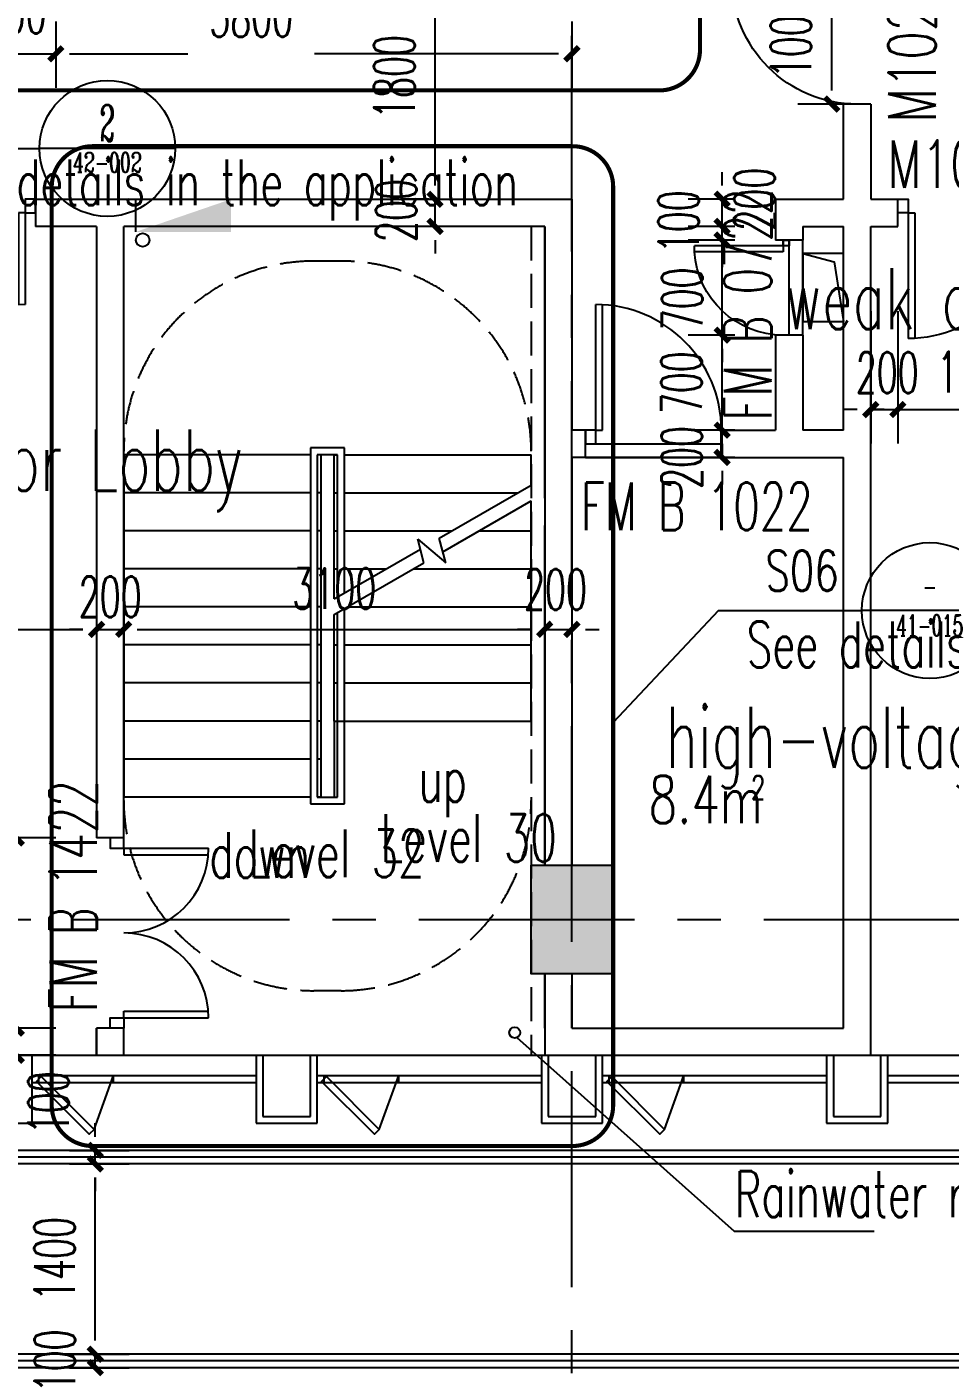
# Model space of a CAD drawing. Extents: x 824790 to 994147, y 4290613 to 4374713.
# Drawn here: x 889897 to 896695, y 4318671 to 4328564 of the extents above; entities that cross this region are included whole.
import ezdxf
from ezdxf.enums import TextEntityAlignment as Align

# ---------------------------------------------------------------- set-up
doc = ezdxf.new("R2010")
doc.units = 0
doc.header["$LTSCALE"] = 1000
doc.header["$MEASUREMENT"] = 0
for name, pattern in [('ACAD_ISO08W100', [36, 24, -3, 6, -3]), ('CENTER', [50.8, 31.75, -6.35, 6.35, -6.35]), ('DASH', [0.35, 0.25, -0.1]), ('DASHED', [0.75, 0.5, -0.25]), ('DOTE', [2.42, 2, -0.2, 0.02, -0.2]), ('HIDDEN', [0.375, 0.25, -0.125])]:
    doc.linetypes.add(name, pattern=pattern)
doc.layers.get('0').update_dxf_attribs({"color": 255, "linetype": 'CONTINUOUS'})
doc.layers.add('0-消防箱', color=7, linetype='CONTINUOUS', lineweight=25)
doc.layers.add('A-PUB_TEXT', color=7, linetype='CONTINUOUS', lineweight=5)
for name, color, linetype in [('A-AREA-TEXT', 6, 'CONTINUOUS'), ('A-DIM', 201, 'CONTINUOUS'), ('A-DOTE', 8, 'ACAD_ISO08W100'), ('A-FIN-GRAN', 34, 'CONTINUOUS'), ('A-LINE', 254, 'CONTINUOUS'), ('A-NOTE', 150, 'CONTINUOUS'), ('A-TEXT-CN', 31, 'CONTINUOUS'), ('A-WALL', 2, 'CONTINUOUS'), ('A-WINDOW', 4, 'CONTINUOUS'), ('A-WINDOW-TEXT', 93, 'CONTINUOUS'), ('CONCRET', 1, 'CONTINUOUS'), ('DIM_SYMB', 3, 'CONTINUOUS'), ('DOTE', 17, 'DOTE'), ('fa-1', 163, 'CONTINUOUS'), ('HATCH-F252', 252, 'CONTINUOUS'), ('PUB_TEXT', 7, 'CONTINUOUS'), ('S-COLUMN', 1, 'CONTINUOUS'), ('stair', 30, 'CONTINUOUS'), ('WINDOW', 4, 'CONTINUOUS'), ('交通流线', 40, 'DASHED'), ('立管', 7, 'CONTINUOUS'), ('管井', 6, 'CONTINUOUS')]:
    doc.layers.add(name, color=color, linetype=linetype)
doc.styles.add('_HZTXT', font='tjromans.shx', dxfattribs={"width": 0.7, "bigfont": 'tjhztxt.shx'})
doc.styles.add('_TCH_DIM', font='SIMPLEX', dxfattribs={"bigfont": 'GBCBIG'})
doc.styles.add('_TCH_LABEL', font='COMPLEX.shx', dxfattribs={"width": 0.6, "bigfont": 'GBCBIG.shx'})
doc.styles.add('DIM_FONT', font='SIMPLEX.shx', dxfattribs={"width": 0.6, "bigfont": 'GBCBIG.shx'})
doc.styles.add('PRC-S', font='TJROMANS.shx', dxfattribs={"width": 0.7, "bigfont": 'hztxt.shx'})
doc.styles.add('TONGJI-FONT', font='simplex.shx')
doc.dimstyles.new('DIMN', dxfattribs={"dimtxt": 300, "dimasz": 100, "dimexe": 250, "dimexo": 300, "dimgap": 150, "dimtad": 1, "dimdec": 0, "dimtxsty": 'DIM_FONT', "dimblk": 'h-_ArchTick', "dimcen": 2.5, "dimclrt": 7, "dimazin": 2, "dimtfac": 1, "dimtdec": 0, "dimtix": 1, "dimtmove": 2, "dimatfit": 3, "dimarcsym": 0})

# ---------------------------------------------------------------- blocks, each defined once
blk = doc.blocks.new('h-wrt')
at = {"layer": 'A-DOTE', "linetype": 'CENTER', "ltscale": 0.05}
for p, q in [((-2546728.9, -1784214.6), (-2546728.9, -1744636.2)), ((-2603736, -1776429), (-2535091.1, -1776429))]:
    blk.add_line(p, q, dxfattribs=at)
blk = doc.blocks.new('h-srgr')
at = {"layer": 'A-LINE', "color": 1}
for p, q in [((602310.9, 4320295.4), (583310.9, 4320295.4)), ((602310.9, 4318695.4), (583310.9, 4318695.4))]:
    blk.add_line(p, q, dxfattribs=at)
at = {"layer": 'fa-1'}
for p, q in [((602310.9, 4320245.4), (583260.9, 4320245.4)), ((602310.9, 4320195.4), (583210.9, 4320195.4)), ((602310.9, 4318795.4), (583210.9, 4318795.4)), ((602310.9, 4318745.4), (583260.9, 4318745.4))]:
    blk.add_line(p, q, dxfattribs=at)
blk = doc.blocks.new('h-D10')
for p, q in [((75, 0), (75, 925)), ((125, 0), (125, 923.64766)), ((75, 0), (125, 0))]:
    blk.add_line(p, q)
blk.add_lwpolyline([(75, 0), (0, 0), (0, -100), (75, -100)], close=True)
blk.add_arc((75, 0), 925, 0, 90)
blk = doc.blocks.new('h-ewryer')
at = {"layer": 'A-WINDOW', "ltscale": 0.5}
blk.add_line((366377.9, 243878.3), (366234.5, 243482.1), dxfattribs=at)
at = {"layer": 'A-WINDOW'}
for p, q in [((366234.5, 243532.1), (366234.5, 243482.1)), ((366784.5, 243532.1), (366784.5, 243482.1))]:
    blk.add_line(p, q, dxfattribs=at)
at = {"layer": 'A-WINDOW', "ltscale": 0.5}
blk.add_lwpolyline([(366377.9, 243878.3), (366413.3, 243913.7), (366802.2, 243524.8), (366766.8, 243489.4)], close=True, dxfattribs=at)
blk = doc.blocks.new('h-2层裙房幕墙')
at = {"layer": 'A-FIN-GRAN'}
for p, q in [((788535.9, 4008234.9), (788535.9, 4008734.9)), ((790185.9, 4008734.9), (790185.9, 4008234.9)), ((790235.9, 4008734.9), (790235.9, 4008284.9)), ((790585.9, 4008284.9), (790585.9, 4008734.9)), ((790635.9, 4008234.9), (790635.9, 4008734.9)), ((792285.9, 4008734.9), (792285.9, 4008234.9)), ((792335.9, 4008734.9), (792335.9, 4008284.9)), ((792685.9, 4008284.9), (792685.9, 4008734.9)), ((792735.9, 4008234.9), (792735.9, 4008734.9)), ((794385.9, 4008734.9), (794385.9, 4008234.9)), ((794435.9, 4008734.9), (794435.9, 4008284.9)), ((794785.9, 4008284.9), (794785.9, 4008734.9)), ((794835.9, 4008234.9), (794835.9, 4008734.9)), ((790235.9, 4008284.9), (790585.9, 4008284.9)), ((792335.9, 4008284.9), (792685.9, 4008284.9)), ((794435.9, 4008284.9), (794785.9, 4008284.9)), ((788085.9, 4008234.9), (788535.9, 4008234.9)), ((790185.9, 4008234.9), (790635.9, 4008234.9)), ((792285.9, 4008234.9), (792735.9, 4008234.9)), ((794385.9, 4008234.9), (794835.9, 4008234.9))]:
    blk.add_line(p, q, dxfattribs=at)
at = {"layer": 'WINDOW'}
for p, q in [((783410.9, 4008734.9), (802910.9, 4008734.9)), ((788535.9, 4008584.9), (790185.9, 4008584.9)), ((790635.9, 4008584.9), (792285.9, 4008584.9)), ((792735.9, 4008584.9), (794385.9, 4008584.9)), ((794835.9, 4008584.9), (796485.9, 4008584.9)), ((788535.9, 4008534.9), (790185.9, 4008534.9)), ((790635.9, 4008534.9), (792285.9, 4008534.9)), ((792735.9, 4008534.9), (794385.9, 4008534.9)), ((794835.9, 4008534.9), (796485.9, 4008534.9))]:
    blk.add_line(p, q, dxfattribs=at)
at = {"layer": 'A-WINDOW', "rotation": 180}
for p in [(1155370.4, 4252067), (1157470.4, 4252067), (1159570.4, 4252067)]:
    blk.add_blockref('h-ewryer', p, dxfattribs=at)
blk = doc.blocks.new('h-D14')
for p, q in [((75, 0), (75, 625)), ((125, 0), (125, 623)), ((1275, 0), (1275, 623)), ((1325, 0), (1325, 625)), ((75, 0), (125, 0)), ((1325, 0), (1275, 0))]:
    blk.add_line(p, q)
for points in [[(75, 0), (0, 0), (0, -100), (75, -100)], [(1325, 0), (1400, 0), (1400, -100), (1325, -100)]]:
    blk.add_lwpolyline(points, close=True)
for centre, start, end in [((75, 0), 0, 90), ((1325, 0), 90, 180)]:
    blk.add_arc(centre, 625, start, end)
blk = doc.blocks.new('h-D15')
for p, q in [((75, 0), (75, 675)), ((125, 0), (125, 673.145601)), ((1375, 0), (1375, 673.145601)), ((1425, 0), (1425, 675)), ((75, 0), (125, 0)), ((1425, 0), (1375, 0))]:
    blk.add_line(p, q)
for points in [[(75, 0), (0, 0), (0, -100), (75, -100)], [(1425, 0), (1500, 0), (1500, -100), (1425, -100)]]:
    blk.add_lwpolyline(points, close=True)
for centre, start, end in [((75, 0), 0, 90), ((1425, 0), 90, 180)]:
    blk.add_arc(centre, 675, start, end)
blk = doc.blocks.new('h-D07')
at = {"layer": 'A-WINDOW'}
for p, q in [((87.5, 698.5), (43.7, 698.5)), ((43.7, 43.7), (43.7, 698.5)), ((87.5, 43.7), (87.5, 698.5)), ((0, 43.7), (43.7, 43.7)), ((43.7, 43.7), (87.5, 43.7))]:
    blk.add_line(p, q, dxfattribs=at)
blk.add_lwpolyline([(0, 0), (43.7, 0), (43.7, 43.7), (0, 43.7)], close=True, dxfattribs=at)
blk.add_arc((43.7, 43.7), 656.3, 0, 86.17745, dxfattribs=at)
blk = doc.blocks.new('h-消火栓')
at = {"color": 0}
for p, q in [((50, -240), (50, 0)), ((50, 0), (750, 0))]:
    blk.add_line(p, q, dxfattribs=at)
blk.add_solid([(50, -240), (750, 0), (50, -240), (750, -240)], dxfattribs=at)
blk = doc.blocks.new('h-800zhu')
at = {"layer": 'HATCH-F252'}
blk.add_hatch(color=256, dxfattribs=at).paths.add_polyline_path([(-2546428.9, -1411931.5), (-2547028.9, -1411931.5), (-2547028.9, -1412731.5), (-2546428.9, -1412731.5)])
at = {"layer": 'CONCRET'}
blk.add_lwpolyline([(-2547028.9, -1411931.5), (-2546428.9, -1411931.5), (-2546428.9, -1412731.5), (-2547028.9, -1412731.5)], close=True, dxfattribs=at)
blk = doc.blocks.new('h-_ArchTick')
at = {"color": 0, "linetype": 'ByBlock', "const_width": 0.4}
blk.add_lwpolyline([(-0.5, -0.5), (0.5, 0.5)], dxfattribs=at)
blk = doc.blocks.new('*D98')
at = {"layer": 'A-DIM', "color": 0, "lineweight": -2, "transparency": 16777216}
for p, q in [((890109.9, 4322595.4), (889568.4, 4322595.4)), ((889818.4, 4321295.4), (889818.4, 4322495.4)), ((890109.9, 4321195.4), (889568.4, 4321195.4))]:
    blk.add_line(p, q, dxfattribs=at)
at = {"layer": 'A-DIM', "color": 0, "lineweight": -2, "transparency": 16777216, "xscale": 100, "yscale": 100, "zscale": 100}
for p, rotation in [((889818.4, 4322595.4), 90), ((889818.4, 4321195.4), 270)]:
    blk.add_blockref('h-_ArchTick', p, dxfattribs=dict(at, rotation=rotation))
at = {"layer": 'A-DIM', "color": 7, "transparency": 16777216, "insert": (889518.4, 4321895.4), "char_height": 300, "attachment_point": 5, "rotation": 90, "style": 'DIM_FONT'}
blk.add_mtext('\\A1;1400', dxfattribs=at)
blk = doc.blocks.new('*D99')
at = {"layer": 'A-DIM', "color": 0, "lineweight": -2, "transparency": 16777216}
for p, q in [((889818.4, 4321295.4), (889818.4, 4321395.4)), ((890109.9, 4321195.4), (889568.4, 4321195.4)), ((889818.4, 4320995.4), (889818.4, 4321195.4)), ((890109.9, 4320995.4), (889568.4, 4320995.4)), ((889818.4, 4320895.4), (889818.4, 4320795.4))]:
    blk.add_line(p, q, dxfattribs=at)
at = {"layer": 'A-DIM', "color": 0, "lineweight": -2, "transparency": 16777216, "xscale": 100, "yscale": 100, "zscale": 100}
for p, rotation in [((889818.4, 4321195.4), 270), ((889818.4, 4320995.4), 90)]:
    blk.add_blockref('h-_ArchTick', p, dxfattribs=dict(at, rotation=rotation))
at = {"layer": 'A-DIM', "color": 7, "transparency": 16777216, "insert": (889520.5, 4321085.9), "char_height": 300, "attachment_point": 5, "rotation": 90, "style": 'DIM_FONT'}
blk.add_mtext('\\A1;200', dxfattribs=at)
blk = doc.blocks.new('*D100')
at = {"layer": 'A-DIM', "color": 0, "lineweight": -2, "transparency": 16777216}
for p, q in [((895015.8, 4325695.4), (895015.8, 4325795.4)), ((895109.9, 4325595.4), (894765.8, 4325595.4)), ((895015.8, 4325395.4), (895015.8, 4325595.4)), ((895109.9, 4325395.4), (894765.8, 4325395.4)), ((895015.8, 4325295.4), (895015.8, 4325195.4))]:
    blk.add_line(p, q, dxfattribs=at)
at = {"layer": 'A-DIM', "color": 0, "lineweight": -2, "transparency": 16777216, "xscale": 100, "yscale": 100, "zscale": 100}
for p, rotation in [((895015.8, 4325595.4), 270), ((895015.8, 4325395.4), 90)]:
    blk.add_blockref('h-_ArchTick', p, dxfattribs=dict(at, rotation=rotation))
at = {"layer": 'A-DIM', "color": 7, "transparency": 16777216, "insert": (894718.5, 4325395.4), "char_height": 300, "attachment_point": 5, "rotation": 90, "style": 'DIM_FONT'}
blk.add_mtext('\\A1;200', dxfattribs=at)
blk = doc.blocks.new('*D101')
at = {"layer": 'A-DIM', "color": 0, "lineweight": -2, "transparency": 16777216}
for p, q in [((895015.8, 4326395.4), (895015.8, 4326495.4)), ((895109.9, 4326295.4), (894765.8, 4326295.4)), ((895015.8, 4325595.4), (895015.8, 4326295.4)), ((895109.9, 4325595.4), (894765.8, 4325595.4)), ((895015.8, 4325495.4), (895015.8, 4325395.4))]:
    blk.add_line(p, q, dxfattribs=at)
at = {"layer": 'A-DIM', "color": 0, "lineweight": -2, "transparency": 16777216, "xscale": 100, "yscale": 100, "zscale": 100}
for p, rotation in [((895015.8, 4326295.4), 270), ((895015.8, 4325595.4), 90)]:
    blk.add_blockref('h-_ArchTick', p, dxfattribs=dict(at, rotation=rotation))
at = {"layer": 'A-DIM', "color": 7, "transparency": 16777216, "insert": (894715.8, 4325945.4), "char_height": 300, "attachment_point": 5, "rotation": 90, "style": 'DIM_FONT'}
blk.add_mtext('\\A1;700', dxfattribs=at)
blk = doc.blocks.new('*D102')
at = {"layer": 'A-DIM', "color": 0, "lineweight": -2, "transparency": 16777216}
for p, q in [((895015.8, 4327095.4), (895015.8, 4327195.4)), ((895109.9, 4326995.4), (894765.8, 4326995.4)), ((895015.8, 4326295.4), (895015.8, 4326995.4)), ((895109.9, 4326295.4), (894765.8, 4326295.4)), ((895015.8, 4326195.4), (895015.8, 4326095.4))]:
    blk.add_line(p, q, dxfattribs=at)
at = {"layer": 'A-DIM', "color": 0, "lineweight": -2, "transparency": 16777216, "xscale": 100, "yscale": 100, "zscale": 100}
for p, rotation in [((895015.8, 4326995.4), 270), ((895015.8, 4326295.4), 90)]:
    blk.add_blockref('h-_ArchTick', p, dxfattribs=dict(at, rotation=rotation))
at = {"layer": 'A-DIM', "color": 7, "transparency": 16777216, "insert": (894722.3, 4326561.5), "char_height": 300, "attachment_point": 5, "rotation": 90, "style": 'DIM_FONT'}
blk.add_mtext('\\A1;700', dxfattribs=at)
blk = doc.blocks.new('*D103')
at = {"layer": 'A-DIM', "color": 0, "lineweight": -2, "transparency": 16777216}
for p, q in [((895015.8, 4327195.4), (895015.8, 4327295.4)), ((895109.9, 4327095.4), (894765.8, 4327095.4)), ((895015.8, 4326995.4), (895015.8, 4327095.4)), ((895109.9, 4326995.4), (894765.8, 4326995.4)), ((895015.8, 4326895.4), (895015.8, 4326795.4))]:
    blk.add_line(p, q, dxfattribs=at)
at = {"layer": 'A-DIM', "color": 0, "lineweight": -2, "transparency": 16777216, "xscale": 100, "yscale": 100, "zscale": 100}
for p, rotation in [((895015.8, 4327095.4), 270), ((895015.8, 4326995.4), 90)]:
    blk.add_blockref('h-_ArchTick', p, dxfattribs=dict(at, rotation=rotation))
at = {"layer": 'A-DIM', "color": 7, "transparency": 16777216, "insert": (894695.1, 4327130), "char_height": 300, "attachment_point": 5, "rotation": 90, "style": 'DIM_FONT'}
blk.add_mtext('\\A1;100', dxfattribs=at)
blk = doc.blocks.new('*D104')
at = {"layer": 'A-DIM', "color": 0, "lineweight": -2, "transparency": 16777216}
for p, q in [((895015.8, 4327395.4), (895015.8, 4327495.4)), ((895109.9, 4327295.4), (894765.8, 4327295.4)), ((895015.8, 4327095.4), (895015.8, 4327295.4)), ((895109.9, 4327095.4), (894765.8, 4327095.4)), ((895015.8, 4326995.4), (895015.8, 4326895.4))]:
    blk.add_line(p, q, dxfattribs=at)
at = {"layer": 'A-DIM', "color": 0, "lineweight": -2, "transparency": 16777216, "xscale": 100, "yscale": 100, "zscale": 100}
for p, rotation in [((895015.8, 4327295.4), 270), ((895015.8, 4327095.4), 90)]:
    blk.add_blockref('h-_ArchTick', p, dxfattribs=dict(at, rotation=rotation))
at = {"layer": 'A-DIM', "color": 7, "transparency": 16777216, "insert": (895254, 4327295.5), "char_height": 300, "attachment_point": 5, "rotation": 90, "style": 'DIM_FONT'}
blk.add_mtext('\\A1;200', dxfattribs=at)
blk = doc.blocks.new('*D158')
at = {"layer": 'A-DIM', "color": 0, "lineweight": -2, "transparency": 16777216}
for p, q in [((893709.9, 4324646.8), (893709.9, 4323879.9)), ((893909.9, 4324646.8), (893909.9, 4323879.9)), ((893609.9, 4324129.9), (893509.9, 4324129.9)), ((893709.9, 4324129.9), (893909.9, 4324129.9)), ((894009.9, 4324129.9), (894109.9, 4324129.9))]:
    blk.add_line(p, q, dxfattribs=at)
at = {"layer": 'A-DIM', "color": 0, "lineweight": -2, "transparency": 16777216, "xscale": 100, "yscale": 100, "zscale": 100}
blk.add_blockref('h-_ArchTick', (893709.9, 4324129.9), dxfattribs=at)
at = {"layer": 'A-DIM', "color": 0, "lineweight": -2, "transparency": 16777216, "xscale": 100, "yscale": 100, "zscale": 100, "rotation": 180}
blk.add_blockref('h-_ArchTick', (893909.9, 4324129.9), dxfattribs=at)
at = {"layer": 'A-DIM', "color": 7, "transparency": 16777216, "insert": (893789.7, 4324423.1), "char_height": 300, "attachment_point": 5, "style": 'DIM_FONT'}
blk.add_mtext('\\A1;200', dxfattribs=at)
blk = doc.blocks.new('*D159')
at = {"layer": 'A-DIM', "color": 0, "lineweight": -2, "transparency": 16777216}
for p, q in [((890609.9, 4324646.8), (890609.9, 4323879.9)), ((893709.9, 4324646.8), (893709.9, 4323879.9)), ((890709.9, 4324129.9), (893609.9, 4324129.9))]:
    blk.add_line(p, q, dxfattribs=at)
at = {"layer": 'A-DIM', "color": 0, "lineweight": -2, "transparency": 16777216, "xscale": 100, "yscale": 100, "zscale": 100, "rotation": 180}
blk.add_blockref('h-_ArchTick', (890609.9, 4324129.9), dxfattribs=at)
at = {"layer": 'A-DIM', "color": 0, "lineweight": -2, "transparency": 16777216, "xscale": 100, "yscale": 100, "zscale": 100}
blk.add_blockref('h-_ArchTick', (893709.9, 4324129.9), dxfattribs=at)
at = {"layer": 'A-DIM', "color": 7, "transparency": 16777216, "insert": (892159.9, 4324429.9), "char_height": 300, "attachment_point": 5, "style": 'DIM_FONT'}
blk.add_mtext('\\A1;3100', dxfattribs=at)
blk = doc.blocks.new('*D160')
at = {"layer": 'A-DIM', "color": 0, "lineweight": -2, "transparency": 16777216}
for p, q in [((890409.9, 4324646.8), (890409.9, 4323879.9)), ((890609.9, 4324646.8), (890609.9, 4323879.9)), ((890309.9, 4324129.9), (890209.9, 4324129.9)), ((890409.9, 4324129.9), (890609.9, 4324129.9)), ((890709.9, 4324129.9), (890809.9, 4324129.9))]:
    blk.add_line(p, q, dxfattribs=at)
at = {"layer": 'A-DIM', "color": 0, "lineweight": -2, "transparency": 16777216, "xscale": 100, "yscale": 100, "zscale": 100}
blk.add_blockref('h-_ArchTick', (890409.9, 4324129.9), dxfattribs=at)
at = {"layer": 'A-DIM', "color": 0, "lineweight": -2, "transparency": 16777216, "xscale": 100, "yscale": 100, "zscale": 100, "rotation": 180}
blk.add_blockref('h-_ArchTick', (890609.9, 4324129.9), dxfattribs=at)
at = {"layer": 'A-DIM', "color": 7, "transparency": 16777216, "insert": (890509.9, 4324368.9), "char_height": 300, "attachment_point": 5, "style": 'DIM_FONT'}
blk.add_mtext('\\A1;200', dxfattribs=at)
blk = doc.blocks.new('*D161')
at = {"layer": 'A-DIM', "color": 0, "lineweight": -2, "transparency": 16777216}
for p, q in [((888009.9, 4324646.8), (888009.9, 4323879.9)), ((890409.9, 4324646.8), (890409.9, 4323879.9)), ((888109.9, 4324129.9), (890309.9, 4324129.9))]:
    blk.add_line(p, q, dxfattribs=at)
at = {"layer": 'A-DIM', "color": 0, "lineweight": -2, "transparency": 16777216, "xscale": 100, "yscale": 100, "zscale": 100, "rotation": 180}
blk.add_blockref('h-_ArchTick', (888009.9, 4324129.9), dxfattribs=at)
at = {"layer": 'A-DIM', "color": 0, "lineweight": -2, "transparency": 16777216, "xscale": 100, "yscale": 100, "zscale": 100}
blk.add_blockref('h-_ArchTick', (890409.9, 4324129.9), dxfattribs=at)
at = {"layer": 'A-DIM', "color": 7, "transparency": 16777216, "insert": (889209.9, 4324429.9), "char_height": 300, "attachment_point": 5, "style": 'DIM_FONT'}
blk.add_mtext('\\A1;2400', dxfattribs=at)
blk = doc.blocks.new('*D656')
at = {"layer": 'A-DIM', "color": 0, "lineweight": -2, "transparency": 16777216}
for p, q in [((890400.6, 4320395.4), (890400.6, 4320495.4)), ((890210.7, 4320295.4), (890650.6, 4320295.4)), ((890400.6, 4320195.4), (890400.6, 4320295.4)), ((890210.7, 4320195.4), (890650.6, 4320195.4)), ((890400.6, 4320095.4), (890400.6, 4319995.4))]:
    blk.add_line(p, q, dxfattribs=at)
at = {"layer": 'A-DIM', "color": 0, "lineweight": -2, "transparency": 16777216, "xscale": 100, "yscale": 100, "zscale": 100}
for p, rotation in [((890400.6, 4320295.4), 270), ((890400.6, 4320195.4), 90)]:
    blk.add_blockref('h-_ArchTick', p, dxfattribs=dict(at, rotation=rotation))
at = {"layer": 'A-DIM', "color": 7, "transparency": 16777216, "insert": (890055.6, 4320645.4), "char_height": 300, "attachment_point": 5, "rotation": 90, "style": 'DIM_FONT'}
blk.add_mtext('\\A1;100', dxfattribs=at)
blk = doc.blocks.new('*D657')
at = {"layer": 'A-DIM', "color": 0, "lineweight": -2, "transparency": 16777216}
for p, q in [((890210.7, 4320195.4), (890650.6, 4320195.4)), ((890400.6, 4318895.4), (890400.6, 4320095.4)), ((890210.7, 4318795.4), (890650.6, 4318795.4))]:
    blk.add_line(p, q, dxfattribs=at)
at = {"layer": 'A-DIM', "color": 0, "lineweight": -2, "transparency": 16777216, "xscale": 100, "yscale": 100, "zscale": 100}
for p, rotation in [((890400.6, 4320195.4), 90), ((890400.6, 4318795.4), 270)]:
    blk.add_blockref('h-_ArchTick', p, dxfattribs=dict(at, rotation=rotation))
at = {"layer": 'A-DIM', "color": 7, "transparency": 16777216, "insert": (890100.6, 4319495.4), "char_height": 300, "attachment_point": 5, "rotation": 90, "style": 'DIM_FONT'}
blk.add_mtext('\\A1;1400', dxfattribs=at)
blk = doc.blocks.new('*D658')
at = {"layer": 'A-DIM', "color": 0, "lineweight": -2, "transparency": 16777216}
for p, q in [((890400.6, 4318895.4), (890400.6, 4318995.4)), ((890210.7, 4318795.4), (890650.6, 4318795.4)), ((890400.6, 4318695.4), (890400.6, 4318795.4)), ((890210.7, 4318695.4), (890650.6, 4318695.4)), ((890400.6, 4318595.4), (890400.6, 4318495.4))]:
    blk.add_line(p, q, dxfattribs=at)
at = {"layer": 'A-DIM', "color": 0, "lineweight": -2, "transparency": 16777216, "xscale": 100, "yscale": 100, "zscale": 100}
for p, rotation in [((890400.6, 4318795.4), 270), ((890400.6, 4318695.4), 90)]:
    blk.add_blockref('h-_ArchTick', p, dxfattribs=dict(at, rotation=rotation))
at = {"layer": 'A-DIM', "color": 7, "transparency": 16777216, "insert": (890102, 4318745.4), "char_height": 300, "attachment_point": 5, "rotation": 90, "style": 'DIM_FONT'}
blk.add_mtext('\\A1;100', dxfattribs=at)
blk = doc.blocks.new('*D698')
at = {"layer": 'A-DIM', "color": 0, "lineweight": -2, "transparency": 16777216}
for p, q in [((896309.9, 4326472.6), (896309.9, 4325497.9)), ((897309.9, 4326472.6), (897309.9, 4325497.9)), ((896209.9, 4325747.9), (896109.9, 4325747.9)), ((896309.9, 4325747.9), (897309.9, 4325747.9)), ((897409.9, 4325747.9), (897509.9, 4325747.9))]:
    blk.add_line(p, q, dxfattribs=at)
at = {"layer": 'A-DIM', "color": 0, "lineweight": -2, "transparency": 16777216, "xscale": 100, "yscale": 100, "zscale": 100}
blk.add_blockref('h-_ArchTick', (896309.9, 4325747.9), dxfattribs=at)
at = {"layer": 'A-DIM', "color": 0, "lineweight": -2, "transparency": 16777216, "xscale": 100, "yscale": 100, "zscale": 100, "rotation": 180}
blk.add_blockref('h-_ArchTick', (897309.9, 4325747.9), dxfattribs=at)
at = {"layer": 'A-DIM', "color": 7, "transparency": 16777216, "insert": (896907.3, 4326022.9), "char_height": 300, "attachment_point": 5, "style": 'DIM_FONT'}
blk.add_mtext('\\A1;1000', dxfattribs=at)
blk = doc.blocks.new('*D699')
at = {"layer": 'A-DIM', "color": 0, "lineweight": -2, "transparency": 16777216}
for p, q in [((896109.9, 4326472.6), (896109.9, 4325497.9)), ((896309.9, 4326472.6), (896309.9, 4325497.9)), ((896009.9, 4325747.9), (895909.9, 4325747.9)), ((896109.9, 4325747.9), (896309.9, 4325747.9)), ((896409.9, 4325747.9), (896509.9, 4325747.9))]:
    blk.add_line(p, q, dxfattribs=at)
at = {"layer": 'A-DIM', "color": 0, "lineweight": -2, "transparency": 16777216, "xscale": 100, "yscale": 100, "zscale": 100}
blk.add_blockref('h-_ArchTick', (896109.9, 4325747.9), dxfattribs=at)
at = {"layer": 'A-DIM', "color": 0, "lineweight": -2, "transparency": 16777216, "xscale": 100, "yscale": 100, "zscale": 100, "rotation": 180}
blk.add_blockref('h-_ArchTick', (896309.9, 4325747.9), dxfattribs=at)
at = {"layer": 'A-DIM', "color": 7, "transparency": 16777216, "insert": (896231.7, 4326019.4), "char_height": 300, "attachment_point": 5, "style": 'DIM_FONT'}
blk.add_mtext('\\A1;200', dxfattribs=at)
blk = doc.blocks.new('*D743')
at = {"layer": 'A-DIM', "color": 0, "lineweight": -2, "transparency": 16777216}
for p, q in [((895941.3, 4328995.4), (895572.5, 4328995.4)), ((895822.5, 4328095.4), (895822.5, 4328895.4)), ((895941.3, 4327995.4), (895572.5, 4327995.4))]:
    blk.add_line(p, q, dxfattribs=at)
at = {"layer": 'A-DIM', "color": 0, "lineweight": -2, "transparency": 16777216, "xscale": 100, "yscale": 100, "zscale": 100}
for p, rotation in [((895822.5, 4328995.4), 90), ((895822.5, 4327995.4), 270)]:
    blk.add_blockref('h-_ArchTick', p, dxfattribs=dict(at, rotation=rotation))
at = {"layer": 'A-DIM', "color": 7, "transparency": 16777216, "insert": (895522.5, 4328495.4), "char_height": 300, "attachment_point": 5, "rotation": 90, "style": 'DIM_FONT'}
blk.add_mtext('\\A1;1000', dxfattribs=at)
blk = doc.blocks.new('*D748')
at = {"layer": 'A-DIM', "color": 0, "lineweight": -2, "transparency": 16777216}
for p, q in [((892859.9, 4329095.4), (892652, 4329095.4)), ((892902, 4327395.4), (892902, 4328995.4)), ((892859.9, 4327295.4), (892652, 4327295.4))]:
    blk.add_line(p, q, dxfattribs=at)
at = {"layer": 'A-DIM', "color": 0, "lineweight": -2, "transparency": 16777216, "xscale": 100, "yscale": 100, "zscale": 100}
for p, rotation in [((892902, 4329095.4), 90), ((892902, 4327295.4), 270)]:
    blk.add_blockref('h-_ArchTick', p, dxfattribs=dict(at, rotation=rotation))
at = {"layer": 'A-DIM', "color": 7, "transparency": 16777216, "insert": (892602, 4328195.4), "char_height": 300, "attachment_point": 5, "rotation": 90, "style": 'DIM_FONT'}
blk.add_mtext('\\A1;1800', dxfattribs=at)
blk = doc.blocks.new('*D749')
at = {"layer": 'A-DIM', "color": 0, "lineweight": -2, "transparency": 16777216}
for p, q in [((892902, 4327395.4), (892902, 4327495.4)), ((892859.9, 4327295.4), (892652, 4327295.4)), ((892902, 4327095.4), (892902, 4327295.4)), ((892859.9, 4327095.4), (892652, 4327095.4)), ((892902, 4326995.4), (892902, 4326895.4))]:
    blk.add_line(p, q, dxfattribs=at)
at = {"layer": 'A-DIM', "color": 0, "lineweight": -2, "transparency": 16777216, "xscale": 100, "yscale": 100, "zscale": 100}
for p, rotation in [((892902, 4327295.4), 270), ((892902, 4327095.4), 90)]:
    blk.add_blockref('h-_ArchTick', p, dxfattribs=dict(at, rotation=rotation))
at = {"layer": 'A-DIM', "color": 7, "transparency": 16777216, "insert": (892615.3, 4327211.8), "char_height": 300, "attachment_point": 5, "rotation": 90, "style": 'DIM_FONT'}
blk.add_mtext('\\A1;200', dxfattribs=at)
blk = doc.blocks.new('*D789')
at = {"layer": 'A-DIM', "color": 0, "lineweight": -2, "transparency": 16777216}
for p, q in [((889509.9, 4328604.6), (889509.9, 4328115.9)), ((890109.9, 4328604.6), (890109.9, 4328115.9)), ((889409.9, 4328365.9), (889309.9, 4328365.9)), ((889509.9, 4328365.9), (890109.9, 4328365.9)), ((890209.9, 4328365.9), (890309.9, 4328365.9))]:
    blk.add_line(p, q, dxfattribs=at)
at = {"layer": 'A-DIM', "color": 0, "lineweight": -2, "transparency": 16777216, "xscale": 100, "yscale": 100, "zscale": 100}
blk.add_blockref('h-_ArchTick', (889509.9, 4328365.9), dxfattribs=at)
at = {"layer": 'A-DIM', "color": 0, "lineweight": -2, "transparency": 16777216, "xscale": 100, "yscale": 100, "zscale": 100, "rotation": 180}
blk.add_blockref('h-_ArchTick', (890109.9, 4328365.9), dxfattribs=at)
at = {"layer": 'A-DIM', "color": 7, "transparency": 16777216, "insert": (889809.9, 4328665.9), "char_height": 300, "attachment_point": 5, "style": 'DIM_FONT'}
blk.add_mtext('\\A1;600', dxfattribs=at)
blk = doc.blocks.new('*D790')
at = {"layer": 'A-DIM', "color": 0, "lineweight": -2, "transparency": 16777216}
for p, q in [((890109.9, 4328604.6), (890109.9, 4328115.9)), ((893909.9, 4328604.6), (893909.9, 4328115.9)), ((890209.9, 4328365.9), (891080.9, 4328365.9)), ((893809.9, 4328365.9), (892015.2, 4328365.9))]:
    blk.add_line(p, q, dxfattribs=at)
at = {"layer": 'A-DIM', "color": 0, "lineweight": -2, "transparency": 16777216, "xscale": 100, "yscale": 100, "zscale": 100, "rotation": 180}
blk.add_blockref('h-_ArchTick', (890109.9, 4328365.9), dxfattribs=at)
at = {"layer": 'A-DIM', "color": 0, "lineweight": -2, "transparency": 16777216, "xscale": 100, "yscale": 100, "zscale": 100}
blk.add_blockref('h-_ArchTick', (893909.9, 4328365.9), dxfattribs=at)
at = {"layer": 'A-DIM', "color": 7, "transparency": 16777216, "insert": (891548, 4328640.9), "char_height": 300, "attachment_point": 5, "style": 'DIM_FONT'}
blk.add_mtext('\\A1;3800', dxfattribs=at)

msp = doc.modelspace()

# ---------------------------------------------------------------- linework, layer by layer
at = {"layer": '0-消防箱'}
msp.add_circle((890749.3, 4326995.4), 50, dxfattribs=at)
at = {"layer": 'A-LINE'}
for p, q in [((895509.9, 4326295.4), (895509.9, 4326995.4)), ((895609.9, 4326295.4), (895609.9, 4326995.4)), ((894009.9, 4325495.4), (895009.9, 4325495.4)), ((894009.9, 4325395.4), (895009.9, 4325395.4))]:
    msp.add_line(p, q, dxfattribs=at)
at = {"layer": 'A-NOTE'}
for p, q in [((888932.6, 4327669.3), (889989.3, 4327669.3)), ((890989.3, 4327669.3), (889989.3, 4327669.3)), ((894988.6, 4324268.1), (894213.7, 4323444.2)), ((894988.6, 4324268.1), (896045.3, 4324268.1)), ((897045.3, 4324268.1), (896045.3, 4324268.1)), ((893504.8, 4321125.2), (895104.2, 4319699.7)), ((895104.2, 4319699.7), (896135.8, 4319699.7))]:
    msp.add_line(p, q, dxfattribs=at)
at = {"layer": 'A-NOTE', "linetype": 'HIDDEN', "const_width": 30}
for points in [[(886894.7, 4339259.4), (894577.9, 4339259.4, -0.414214), (894877.9, 4338959.4), (894852.9, 4328396.2, -0.414214), (894552.9, 4328096.2), (886894.7, 4328096.2, -0.414214), (886594.7, 4328396.2), (886594.7, 4338959.4, -0.414214)], [(890379.5, 4327685.9), (893913.7, 4327685.9, -0.414214), (894213.7, 4327385.9), (894213.7, 4320627.3, -0.414214), (893913.7, 4320327.3), (890379.5, 4320327.3, -0.414214), (890079.5, 4320627.3), (890079.5, 4327385.9, -0.414214)]]:
    msp.add_lwpolyline(points, format="xyb", close=True, dxfattribs=at)
at = {"layer": 'A-NOTE'}
for centre in [(890489.3, 4327669.3), (896545.3, 4324268.1)]:
    msp.add_circle(centre, 500, dxfattribs=at)
at = {"layer": 'A-WALL'}
for p, q in [((896109.9, 4327995.4), (895909.9, 4327995.4)), ((895909.9, 4327295.4), (895909.9, 4327995.4)), ((896109.9, 4327995.4), (896109.9, 4327295.4)), ((889959.9, 4327295.4), (889959.9, 4327095.4)), ((889959.9, 4327295.4), (893909.9, 4327295.4)), ((893909.9, 4327295.4), (893909.9, 4325595.4)), ((895409.9, 4327295.4), (895409.9, 4326995.4)), ((895409.9, 4327295.4), (895909.9, 4327295.4)), ((896109.9, 4327295.4), (896309.9, 4327295.4)), ((896309.9, 4327095.4), (896309.9, 4327295.4)), ((890409.9, 4327095.4), (889959.9, 4327095.4)), ((890409.9, 4327095.4), (890409.9, 4322595.4)), ((890609.9, 4322595.4), (890609.9, 4327095.4)), ((893709.9, 4327095.4), (890609.9, 4327095.4)), ((893709.9, 4325095.4), (893709.9, 4327095.4)), ((893709.9, 4327095.4), (893709.9, 4322395.4)), ((895609.9, 4327095.4), (895609.9, 4326995.4)), ((895609.9, 4327095.4), (895909.9, 4327095.4)), ((895909.9, 4325595.4), (895909.9, 4327095.4)), ((896109.9, 4320995.4), (896109.9, 4327095.4)), ((896109.9, 4327095.4), (896309.9, 4327095.4)), ((895609.9, 4326995.4), (895409.9, 4326995.4)), ((895609.9, 4326295.4), (895409.9, 4326295.4)), ((895409.9, 4326295.4), (895409.9, 4325595.4)), ((895609.9, 4326295.4), (895609.9, 4325595.4)), ((894009.9, 4325595.4), (893909.9, 4325595.4)), ((894009.9, 4325395.4), (894009.9, 4325595.4)), ((895009.9, 4325395.4), (895009.9, 4325595.4)), ((895009.9, 4325595.4), (895409.9, 4325595.4)), ((895909.9, 4325595.4), (895609.9, 4325595.4)), ((894809.9, 4325395.4), (893909.9, 4325395.4)), ((894009.9, 4325395.4), (893909.9, 4325395.4)), ((893909.9, 4325395.4), (893909.9, 4322395.4)), ((895009.9, 4325395.4), (895909.9, 4325395.4)), ((895909.9, 4321195.4), (895909.9, 4325395.4)), ((893709.9, 4322395.4), (893709.9, 4324895.4)), ((890609.9, 4322595.4), (890409.9, 4322595.4)), ((893709.9, 4321195.4), (893709.9, 4321595.4)), ((893709.9, 4321595.4), (893709.9, 4320995.4)), ((893909.9, 4321595.4), (893909.9, 4321195.4)), ((890609.9, 4321195.4), (890409.9, 4321195.4)), ((890409.9, 4320995.4), (890409.9, 4321195.4)), ((890409.9, 4321195.4), (890409.9, 4320995.4)), ((890609.9, 4320995.4), (890609.9, 4321195.4)), ((890609.9, 4320995.4), (890609.9, 4321195.4)), ((893909.9, 4321195.4), (895909.9, 4321195.4)), ((893709.9, 4320995.4), (896109.9, 4320995.4))]:
    msp.add_line(p, q, dxfattribs=at)
at = {"layer": 'DIM_SYMB'}
for points in [[(891334.9, 4322755.4, 0, 0, 0), (891334.9, 4326015.4, 0, 0, 0), (892884.9, 4326015.4, 0, 0, 0), (892884.9, 4325155.4, 80, 0, 0), (892884.9, 4324855.4, 0, 0, 0)], [(892884.9, 4323315.4, 0, 0, 0), (892884.9, 4324275.4, 80, 0, 0), (892884.9, 4324575.4, 0, 0, 0)]]:
    msp.add_lwpolyline(points, format="xyseb", dxfattribs=at)
at = {"layer": 'stair', "linetype": 'DASH'}
msp.add_line((893609.9, 4327095.4), (893609.9, 4320995.4), dxfattribs=at)
at = {"layer": 'stair'}
for p, q in [((892234.9, 4325465.4), (891984.9, 4325465.4)), ((891984.9, 4325465.4), (891984.9, 4322845.4)), ((892234.9, 4324397.8), (892234.9, 4325465.4)), ((890609.9, 4325415.4), (890609.9, 4322895.4)), ((891984.9, 4325415.4), (890609.9, 4325415.4)), ((892059.9, 4325415.4), (892034.9, 4325415.4)), ((892184.9, 4325415.4), (892034.9, 4325415.4)), ((892034.9, 4325415.4), (892034.9, 4322895.4)), ((892059.9, 4325415.4), (892059.9, 4322895.4)), ((892159.9, 4324354.5), (892159.9, 4325415.4)), ((892159.9, 4325415.4), (892184.9, 4325415.4)), ((892184.9, 4324369), (892184.9, 4325415.4)), ((892234.9, 4325415.4), (893609.9, 4325415.4)), ((893609.9, 4325191.7), (893609.9, 4325415.4)), ((892932, 4324800.3), (893609.9, 4325191.7)), ((891984.9, 4325135.4), (890609.9, 4325135.4)), ((892059.9, 4325135.4), (892034.9, 4325135.4)), ((892159.9, 4325135.4), (892184.9, 4325135.4)), ((892234.9, 4325135.4), (893512.3, 4325135.4)), ((892958.8, 4324700.3), (893609.9, 4325076.2)), ((893609.9, 4323455.4), (893609.9, 4325076.2)), ((891984.9, 4324855.4), (890609.9, 4324855.4)), ((892059.9, 4324855.4), (892034.9, 4324855.4)), ((892159.9, 4324855.4), (892184.9, 4324855.4)), ((892234.9, 4324855.4), (893027.4, 4324855.4)), ((892820.5, 4324620.4), (892774.3, 4324792.8)), ((892774.3, 4324792.8), (892980.3, 4324619.9)), ((892980.3, 4324619.9), (892932, 4324800.3)), ((893227.4, 4324855.4), (893609.9, 4324855.4)), ((892159.9, 4324354.5), (892793.7, 4324720.4)), ((891984.9, 4324575.4), (890609.9, 4324575.4)), ((892059.9, 4324575.4), (892034.9, 4324575.4)), ((892159.9, 4324239.1), (892820.5, 4324620.4)), ((892159.9, 4324575.4), (892184.9, 4324575.4)), ((892234.9, 4324575.4), (892542.4, 4324575.4)), ((892742.4, 4324575.4), (893609.9, 4324575.4)), ((891984.9, 4324295.4), (890609.9, 4324295.4)), ((892059.9, 4324295.4), (892034.9, 4324295.4)), ((892234.9, 4322845.4), (892234.9, 4324282.4)), ((892257.4, 4324295.4), (893609.9, 4324295.4)), ((892159.9, 4323455.4), (892159.9, 4324239.1)), ((892184.9, 4322895.4), (892184.9, 4324253.5)), ((891984.9, 4324015.4), (890609.9, 4324015.4)), ((892059.9, 4324015.4), (892034.9, 4324015.4)), ((892159.9, 4324015.4), (892184.9, 4324015.4)), ((892234.9, 4324015.4), (893609.9, 4324015.4)), ((891984.9, 4323735.4), (890609.9, 4323735.4)), ((892059.9, 4323735.4), (892034.9, 4323735.4)), ((892159.9, 4323735.4), (892184.9, 4323735.4)), ((892234.9, 4323735.4), (893609.9, 4323735.4)), ((891984.9, 4323455.4), (890609.9, 4323455.4)), ((892059.9, 4323455.4), (892034.9, 4323455.4)), ((892159.9, 4323455.4), (892259.9, 4323455.4)), ((892159.9, 4323455.4), (892184.9, 4323455.4)), ((892159.9, 4323455.4), (892159.9, 4322895.4)), ((892234.9, 4323455.4), (893609.9, 4323455.4)), ((891984.9, 4323175.4), (890609.9, 4323175.4)), ((892059.9, 4323175.4), (892034.9, 4323175.4)), ((891984.9, 4322895.4), (890609.9, 4322895.4)), ((892059.9, 4322895.4), (892034.9, 4322895.4)), ((892034.9, 4322895.4), (892184.9, 4322895.4)), ((891984.9, 4322845.4), (892234.9, 4322845.4))]:
    msp.add_line(p, q, dxfattribs=at)
at = {"layer": 'stair', "linetype": 'DASH'}
for points in [[(893609.9, 4325440.4, 0.414214), (892209.9, 4326840.4), (892009.9, 4326840.4, 0.414214), (890609.9, 4325440.4)], [(893609.9, 4322870.4, -0.414214), (892209.9, 4321470.4), (892009.9, 4321470.4, -0.414214), (890609.9, 4322870.4)]]:
    msp.add_lwpolyline(points, format="xyb", dxfattribs=at)
at = {"layer": '立管'}
msp.add_circle((893488.8, 4321161.8), 40, dxfattribs=at)
at = {"layer": '管井'}
msp.add_lwpolyline([(895909.9, 4326895.4), (895609.9, 4326895.4), (895609.9, 4326395.4), (895909.9, 4326395.4)], close=True, dxfattribs=at)
msp.add_lwpolyline([(895609.9, 4326895.4), (895841.7, 4326833.9), (895909.9, 4326395.4)], dxfattribs=at)

# ---------------------------------------------------------------- block references
at = {"linetype": 'DASHED', "xscale": -1, "rotation": 90}
msp.add_blockref('h-D07', (895509.9, 4326995.4), dxfattribs=at)
at = {"layer": '0-消防箱'}
msp.add_blockref('h-消火栓', (890649.3, 4327295.4), dxfattribs=at)
at = {"layer": 'A-WINDOW'}
for name, p in [('h-2层裙房幕墙', (101399, 312260.4)), ('h-D10', (894009.9, 4325595.4))]:
    msp.add_blockref(name, p, dxfattribs=at)
at = {"layer": 'A-WINDOW', "xscale": -1}
for p, rotation in [((896009.9, 4328995.4), 90), ((896309.9, 4327195.4), 180)]:
    msp.add_blockref('h-D10', p, dxfattribs=dict(at, rotation=rotation))
at = {"layer": 'A-WINDOW'}
for name, p, rotation in [('h-D15', (889959.9, 4327195.4), 180), ('h-D14', (890609.9, 4322595.4), 270)]:
    msp.add_blockref(name, p, dxfattribs=dict(at, rotation=rotation))
at = {"layer": 'DOTE'}
msp.add_blockref('h-wrt', (3440638.8, 6098424.3), dxfattribs=at)
at = {"layer": 'S-COLUMN'}
msp.add_blockref('h-800zhu', (3440638.8, 5734326.8), dxfattribs=at)
at = {"layer": '交通流线'}
msp.add_blockref('h-srgr', (301399, 0), dxfattribs=at)

# ---------------------------------------------------------------- texts
at = {"layer": 'A-AREA-TEXT', "style": '_HZTXT', "width": 0.7}
for s, height, p in [('8.4m', 350, (894474.7, 4322702.8)), ('2', 175, (895228.6, 4322877.8))]:
    msp.add_text(s, height=height, dxfattribs=at).set_placement(p)
at = {"layer": 'A-NOTE'}
for s, height, style, width, p in [('See details in the application', 337.589, 'TONGJI-FONT', 0.65, (889141.2, 4327251.5)), ('S06', 297.5, '_TCH_DIM', 0.705882, (895334.3, 4324412.4)), ('See details in the application', 337.589, 'TONGJI-FONT', 0.65, (895197.3, 4323850.3))]:
    msp.add_text(s, height=height, dxfattribs=dict(at, style=style, width=width)).set_placement(p)
at = {"layer": 'A-PUB_TEXT', "style": '_TCH_LABEL'}
for s, height, p, p2 in [('2', 268.3, (890435.6, 4327723), (890542.9, 4327723)), ('42-002', 146.42, (890236.2, 4327493.6), (890742.4, 4327493.6)), ('41-015', 155.45, (896298.8, 4324081.5), (896791.8, 4324081.5))]:
    msp.add_text(s, height=height, dxfattribs=at).set_placement(p, p2, align=Align.FIT)
at = {"layer": 'A-PUB_TEXT', "style": '_TCH_LABEL', "width": 0.777778}
msp.add_text('-', height=268.3, dxfattribs=at).set_placement((896491.7, 4324321.7), (896599, 4324321.7), align=Align.FIT)
at = {"layer": 'A-TEXT-CN', "style": 'TONGJI-FONT', "width": 0.65}
for s, height, p in [('weak current', 450, (895475.7, 4326338.9)), ('Elevator Lobby', 450, (888601.6, 4325149.7)), ('high-voltage power', 450, (894600.7, 4323110.1)), ('Level 30', 350, (892501, 4322419.6)), ('Level 32', 350, (891527.7, 4322305.7))]:
    msp.add_text(s, height=height, dxfattribs=at).set_placement(p)
at = {"layer": 'A-WINDOW-TEXT'}
for s, style, width, p in [('M1022', 'PRC-S', 0.7, (896588.7, 4327860.7)), ('FM B 0722', 'TONGJI-FONT', 0.65, (895379.1, 4325668.2)), ('FM B 1422', 'TONGJI-FONT', 0.65, (890413, 4321313.4))]:
    msp.add_text(s, height=350, rotation=90, dxfattribs=dict(at, style=style, width=width)).set_placement(p)
for s, style, width, p in [('M1022', 'PRC-S', 0.7, (896232.6, 4327378.6)), ('FM B 1022', 'TONGJI-FONT', 0.65, (893976.8, 4324859.8))]:
    msp.add_text(s, height=350, dxfattribs=dict(at, style=style, width=width)).set_placement(p)
at = {"layer": 'PUB_TEXT', "style": 'TONGJI-FONT', "width": 0.65}
for s, height, p in [('up', 337.59, (892780.6, 4322860.4)), ('down', 337.59, (891239.9, 4322300.4)), ('Rainwater riser', 337.589, (895107.4, 4319804.7))]:
    msp.add_text(s, height=height, dxfattribs=at).set_placement(p)

# ---------------------------------------------------------------- dimensions: what is measured, and where the dimension line sits
at = {"layer": 'A-DIM'}
for p1, p2, distance, picture, middle in [((893159.9, 4327295.4), (893159.9, 4329095.4), 257.9, '*D748', (892602, 4328195.4)), ((896241.3, 4327995.4), (896241.3, 4328995.4), 418.8, '*D743', (895522.5, 4328495.4)), ((889509.9, 4328904.6), (890109.9, 4328904.6), -538.7, '*D789', (889809.9, 4328665.9)), ((895409.9, 4325595.4), (895409.9, 4326295.4), 394.1, '*D101', (894715.8, 4325945.4)), ((888009.9, 4324946.8), (890409.9, 4324946.8), -816.9, '*D161', (889209.9, 4324429.9)), ((890609.9, 4324946.8), (893709.9, 4324946.8), -816.9, '*D159', (892159.9, 4324429.9)), ((890409.9, 4321195.4), (890409.9, 4322595.4), 591.5, '*D98', (889518.4, 4321895.4)), ((889910.7, 4318795.4), (889910.7, 4320195.4), -489.8, '*D657', (890100.6, 4319495.4))]:
    dim = msp.add_aligned_dim(p1=p1, p2=p2, distance=distance, dimstyle='DIMN', dxfattribs=at)
    dim.commit()
    dim.dimension.update_dxf_attribs({"geometry": picture, "text_midpoint": middle})
for base, p1, p2, angle, picture, middle in [((893909.9, 4328365.9), (890109.9, 4328904.6), (893909.9, 4328904.6), 0, '*D790', (891548, 4328640.9)), ((895015.8, 4327295.4), (895409.9, 4327095.4), (895409.9, 4327295.4), 90, '*D104', (895254, 4327295.5)), ((892902, 4327295.4), (893159.9, 4327095.4), (893159.9, 4327295.4), 90, '*D749', (892615.3, 4327211.8)), ((895015.8, 4327095.4), (895409.9, 4326995.4), (895409.9, 4327095.4), 90, '*D103', (894695.1, 4327130)), ((895015.8, 4326995.4), (895409.9, 4326295.4), (895409.9, 4326995.4), 90, '*D102', (894722.3, 4326561.5)), ((896309.9, 4325747.9), (896109.9, 4326772.6), (896309.9, 4326772.6), 0, '*D699', (896231.7, 4326019.4)), ((897309.9, 4325747.9), (896309.9, 4326772.6), (897309.9, 4326772.6), 0, '*D698', (896907.3, 4326022.9)), ((895015.8, 4325595.4), (895409.9, 4325395.4), (895409.9, 4325595.4), 90, '*D100', (894718.5, 4325395.4)), ((890609.9, 4324129.9), (890409.9, 4324946.8), (890609.9, 4324946.8), 0, '*D160', (890509.9, 4324368.9)), ((893909.9, 4324129.9), (893709.9, 4324946.8), (893909.9, 4324946.8), 0, '*D158', (893789.7, 4324423.1)), ((889818.4, 4321195.4), (890409.9, 4320995.4), (890409.9, 4321195.4), 90, '*D99', (889520.5, 4321085.9)), ((890400.6, 4320295.4), (889910.7, 4320195.4), (889910.7, 4320295.4), 90, '*D656', (890055.6, 4320645.4)), ((890400.6, 4318795.4), (889910.7, 4318695.4), (889910.7, 4318795.4), 90, '*D658', (890102, 4318745.4))]:
    dim = msp.add_linear_dim(base=base, p1=p1, p2=p2, angle=angle, dimstyle='DIMN', dxfattribs=at)
    dim.commit()
    dim.dimension.update_dxf_attribs({"geometry": picture, "text_midpoint": middle, "dimtype": 129})

doc.saveas('drawing.dxf')
